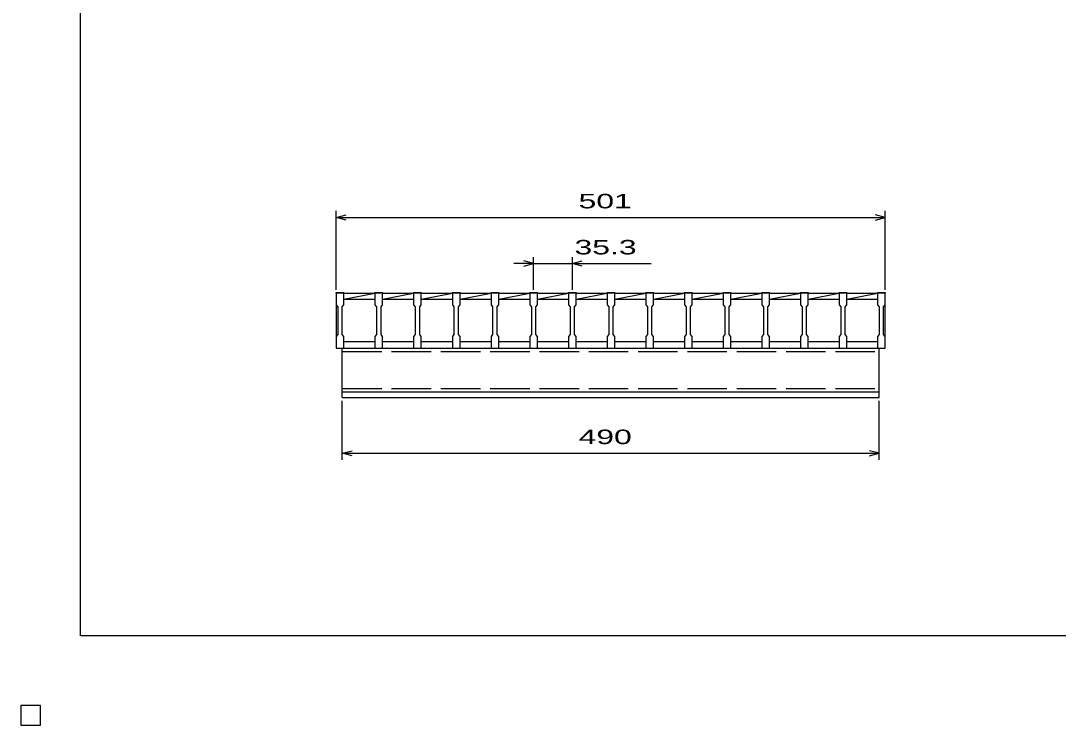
# Model space of a CAD drawing. Units: millimetres, scale not verified. Extents: x -1092 to 1039, y -770 to 632.
# Drawn here: x -1092 to -145, y -770 to -127 of the extents above; entities that cross this region are included whole.
import ezdxf
from ezdxf.enums import TextEntityAlignment as Align

# ---------------------------------------------------------------- set-up
doc = ezdxf.new("R2010")
doc.units = ezdxf.units.MM
doc.header["$LTSCALE"] = 6
doc.linetypes.add('DASHED', pattern=[7.5, 6, -1.5])
for name, color, linetype, lineweight in [('0_2', 150, 'Continuous', 25), ('16', 3, 'Continuous', 25), ('22', 4, 'Continuous', 25), ('24', 2, 'Continuous', 25), ('32', 4, 'Continuous', 25)]:
    doc.layers.add(name, color=color, linetype=linetype, lineweight=lineweight)
doc.styles.add('ベクトル', font='')
doc.styles.get('ベクトル').set_extended_font_data('ベクトル')

msp = doc.modelspace()

# ---------------------------------------------------------------- linework, layer by layer
at = {"layer": '0_2'}
for p, q in [((-1037.4, -687.9), (-1037.4, 632.1)), ((1038.6, -687.9), (-1037.4, -687.9)), ((-1074, -751.5), (-1092, -751.5)), ((-1092, -751.5), (-1092, -769.5)), ((-1074, -751.5), (-1092, -751.5)), ((-1092, -751.5), (-1092, -769.5)), ((-1074, -751.5), (-1092, -751.5)), ((-1092, -751.5), (-1092, -769.5)), ((-1074, -751.5), (-1092, -751.5)), ((-1092, -751.5), (-1092, -769.5)), ((-1074, -751.5), (-1092, -751.5)), ((-1092, -751.5), (-1092, -769.5)), ((-1074, -769.5), (-1074, -751.5)), ((-1074, -769.5), (-1074, -751.5)), ((-1074, -769.5), (-1074, -751.5)), ((-1074, -769.5), (-1074, -751.5)), ((-1074, -769.5), (-1074, -751.5)), ((-1092, -769.5), (-1074, -769.5)), ((-1092, -769.5), (-1074, -769.5)), ((-1092, -769.5), (-1074, -769.5)), ((-1092, -769.5), (-1074, -769.5)), ((-1092, -769.5), (-1074, -769.5))]:
    msp.add_line(p, q, dxfattribs=at)
at = {"layer": '16'}
for p, q in [((-804, -375.5), (-804, -374.8)), ((-804, -374.8), (-797, -374.8)), ((-797, -375.5), (-804, -375.5)), ((-804, -375.5), (-804, -386)), ((-804, -375.5), (-804, -419.5)), ((-797, -374.8), (-797, -375.5)), ((-797, -375.5), (-768.7, -375.5)), ((-797, -386), (-797, -375.5)), ((-797, -381), (-768.7, -375.5)), ((-768.7, -375.5), (-768.7, -374.8)), ((-768.7, -374.8), (-761.7, -374.8)), ((-761.7, -375.5), (-768.7, -375.5)), ((-768.7, -375.5), (-768.7, -386)), ((-761.7, -374.8), (-761.7, -375.5)), ((-761.7, -375.5), (-733.4, -375.5)), ((-761.7, -386), (-761.7, -375.5)), ((-761.7, -381), (-733.4, -375.5)), ((-733.4, -375.5), (-733.4, -374.8)), ((-733.4, -374.8), (-726.4, -374.8)), ((-726.4, -375.5), (-733.4, -375.5)), ((-733.4, -375.5), (-733.4, -386)), ((-726.4, -374.8), (-726.4, -375.5)), ((-726.4, -375.5), (-698.1, -375.5)), ((-726.4, -386), (-726.4, -375.5)), ((-726.4, -381), (-698.1, -375.5)), ((-698.1, -375.5), (-698.1, -374.8)), ((-698.1, -374.8), (-691.1, -374.8)), ((-691.1, -375.5), (-698.1, -375.5)), ((-698.1, -375.5), (-698.1, -386)), ((-691.1, -374.8), (-691.1, -375.5)), ((-691.1, -375.5), (-662.8, -375.5)), ((-691.1, -386), (-691.1, -375.5)), ((-691.1, -381), (-662.8, -375.5)), ((-662.8, -375.5), (-662.8, -374.8)), ((-662.8, -374.8), (-655.8, -374.8)), ((-655.8, -375.5), (-662.8, -375.5)), ((-662.8, -375.5), (-662.8, -386)), ((-655.8, -374.8), (-655.8, -375.5)), ((-655.8, -375.5), (-627.5, -375.5)), ((-655.8, -386), (-655.8, -375.5)), ((-655.8, -381), (-627.5, -375.5)), ((-627.5, -375.5), (-627.5, -374.8)), ((-627.5, -374.8), (-620.5, -374.8)), ((-620.5, -375.5), (-627.5, -375.5)), ((-627.5, -375.5), (-627.5, -386)), ((-620.5, -374.8), (-620.5, -375.5)), ((-620.5, -375.5), (-592.2, -375.5)), ((-620.5, -386), (-620.5, -375.5)), ((-620.5, -381), (-592.2, -375.5)), ((-592.2, -375.5), (-592.2, -374.8)), ((-592.2, -374.8), (-585.2, -374.8)), ((-585.2, -375.5), (-592.2, -375.5)), ((-592.2, -375.5), (-592.2, -386)), ((-585.2, -374.8), (-585.2, -375.5)), ((-585.2, -375.5), (-556.9, -375.5)), ((-585.2, -386), (-585.2, -375.5)), ((-585.2, -381), (-556.9, -375.5)), ((-556.9, -375.5), (-556.9, -374.8)), ((-556.9, -374.8), (-549.9, -374.8)), ((-549.9, -375.5), (-556.9, -375.5)), ((-556.9, -375.5), (-556.9, -386)), ((-549.9, -374.8), (-549.9, -375.5)), ((-549.9, -375.5), (-521.6, -375.5)), ((-549.9, -386), (-549.9, -375.5)), ((-549.9, -381), (-521.6, -375.5)), ((-521.6, -375.5), (-521.6, -374.8)), ((-521.6, -374.8), (-514.6, -374.8)), ((-514.6, -375.5), (-521.6, -375.5)), ((-521.6, -375.5), (-521.6, -386)), ((-514.6, -374.8), (-514.6, -375.5)), ((-514.6, -375.5), (-486.3, -375.5)), ((-514.6, -386), (-514.6, -375.5)), ((-514.6, -381), (-486.3, -375.5)), ((-486.3, -375.5), (-486.3, -374.8)), ((-486.3, -374.8), (-479.3, -374.8)), ((-479.3, -375.5), (-486.3, -375.5)), ((-486.3, -375.5), (-486.3, -386)), ((-479.3, -374.8), (-479.3, -375.5)), ((-479.3, -375.5), (-451, -375.5)), ((-479.3, -386), (-479.3, -375.5)), ((-479.3, -381), (-451, -375.5)), ((-451, -375.5), (-451, -374.8)), ((-451, -374.8), (-444, -374.8)), ((-444, -375.5), (-451, -375.5)), ((-451, -375.5), (-451, -386)), ((-444, -374.8), (-444, -375.5)), ((-444, -375.5), (-415.7, -375.5)), ((-444, -386), (-444, -375.5)), ((-444, -381), (-415.7, -375.5)), ((-415.7, -375.5), (-415.7, -374.8)), ((-415.7, -374.8), (-408.7, -374.8)), ((-408.7, -375.5), (-415.7, -375.5)), ((-415.7, -375.5), (-415.7, -386)), ((-408.7, -374.8), (-408.7, -375.5)), ((-408.7, -375.5), (-380.4, -375.5)), ((-408.7, -386), (-408.7, -375.5)), ((-408.7, -381), (-380.4, -375.5)), ((-380.4, -375.5), (-380.4, -374.8)), ((-380.4, -374.8), (-373.4, -374.8)), ((-373.4, -375.5), (-380.4, -375.5)), ((-380.4, -375.5), (-380.4, -386)), ((-373.4, -374.8), (-373.4, -375.5)), ((-373.4, -375.5), (-345.1, -375.5)), ((-373.4, -386), (-373.4, -375.5)), ((-373.4, -381), (-345.1, -375.5)), ((-345.1, -375.5), (-345.1, -374.8)), ((-345.1, -374.8), (-338.1, -374.8)), ((-338.1, -375.5), (-345.1, -375.5)), ((-345.1, -375.5), (-345.1, -386)), ((-338.1, -374.8), (-338.1, -375.5)), ((-338.1, -375.5), (-310, -375.5)), ((-338.1, -386), (-338.1, -375.5)), ((-338.1, -381), (-310, -375.539)), ((-310, -375.5), (-310, -374.8)), ((-310, -374.8), (-303, -374.8)), ((-303, -375.5), (-310, -375.5)), ((-310, -375.5), (-310, -386)), ((-303, -374.8), (-303, -375.5)), ((-303, -386), (-303, -375.5)), ((-303, -419.5), (-303, -375.5)), ((-804, -386), (-802.5, -388)), ((-802.5, -388), (-802.5, -413)), ((-798.5, -388), (-797, -386)), ((-798.5, -413), (-798.5, -388)), ((-797, -381), (-768.7, -381)), ((-768.7, -386), (-767.2, -388)), ((-767.2, -388), (-767.2, -413)), ((-763.2, -388), (-761.7, -386)), ((-763.2, -413), (-763.2, -388)), ((-761.7, -381), (-733.4, -381)), ((-733.4, -386), (-731.9, -388)), ((-731.9, -388), (-731.9, -413)), ((-727.9, -388), (-726.4, -386)), ((-727.9, -413), (-727.9, -388)), ((-726.4, -381), (-698.1, -381)), ((-698.1, -386), (-696.6, -388)), ((-696.6, -388), (-696.6, -413)), ((-692.6, -388), (-691.1, -386)), ((-692.6, -413), (-692.6, -388)), ((-691.1, -381), (-662.8, -381)), ((-662.8, -386), (-661.3, -388)), ((-661.3, -388), (-661.3, -413)), ((-657.3, -388), (-655.8, -386)), ((-657.3, -413), (-657.3, -388)), ((-655.8, -381), (-627.5, -381)), ((-627.5, -386), (-626, -388)), ((-626, -388), (-626, -413)), ((-622, -388), (-620.5, -386)), ((-622, -413), (-622, -388)), ((-620.5, -381), (-592.2, -381)), ((-592.2, -386), (-590.7, -388)), ((-590.7, -388), (-590.7, -413)), ((-586.7, -388), (-585.2, -386)), ((-586.7, -413), (-586.7, -388)), ((-585.2, -381), (-556.9, -381)), ((-556.9, -386), (-555.4, -388)), ((-555.4, -388), (-555.4, -413)), ((-551.4, -388), (-549.9, -386)), ((-551.4, -413), (-551.4, -388)), ((-549.9, -381), (-521.6, -381)), ((-521.6, -386), (-520.1, -388)), ((-520.1, -388), (-520.1, -413)), ((-516.1, -388), (-514.6, -386)), ((-516.1, -413), (-516.1, -388)), ((-514.6, -381), (-486.3, -381)), ((-486.3, -386), (-484.8, -388)), ((-484.8, -388), (-484.8, -413)), ((-480.8, -388), (-479.3, -386)), ((-480.8, -413), (-480.8, -388)), ((-479.3, -381), (-451, -381)), ((-451, -386), (-449.5, -388)), ((-449.5, -388), (-449.5, -413)), ((-445.5, -388), (-444, -386)), ((-445.5, -413), (-445.5, -388)), ((-444, -381), (-415.7, -381)), ((-415.7, -386), (-414.2, -388)), ((-414.2, -388), (-414.2, -413)), ((-410.2, -388), (-408.7, -386)), ((-410.2, -413), (-410.2, -388)), ((-408.7, -381), (-380.4, -381)), ((-380.4, -386), (-378.9, -388)), ((-378.9, -388), (-378.9, -413)), ((-374.9, -388), (-373.4, -386)), ((-374.9, -413), (-374.9, -388)), ((-373.4, -381), (-345.1, -381)), ((-345.1, -386), (-343.6, -388)), ((-343.6, -388), (-343.6, -413)), ((-339.6, -388), (-338.1, -386)), ((-339.6, -413), (-339.6, -388)), ((-338.1, -381), (-310, -381)), ((-310, -386), (-308.5, -388)), ((-308.5, -388), (-308.5, -413)), ((-304.5, -388), (-303, -386)), ((-304.5, -413), (-304.5, -388)), ((-802.5, -413), (-804, -415)), ((-804, -415), (-804, -425.5)), ((-797, -415), (-798.5, -413)), ((-797, -425.5), (-797, -415)), ((-767.2, -413), (-768.7, -415)), ((-768.7, -415), (-768.7, -425.5)), ((-761.7, -415), (-763.2, -413)), ((-761.7, -425.5), (-761.7, -415)), ((-731.9, -413), (-733.4, -415)), ((-733.4, -415), (-733.4, -425.5)), ((-726.4, -415), (-727.9, -413)), ((-726.4, -425.5), (-726.4, -415)), ((-696.6, -413), (-698.1, -415)), ((-698.1, -415), (-698.1, -425.5)), ((-691.1, -415), (-692.6, -413)), ((-691.1, -425.5), (-691.1, -415)), ((-661.3, -413), (-662.8, -415)), ((-662.8, -415), (-662.8, -425.5)), ((-655.8, -415), (-657.3, -413)), ((-655.8, -425.5), (-655.8, -415)), ((-626, -413), (-627.5, -415)), ((-627.5, -415), (-627.5, -425.5)), ((-620.5, -415), (-622, -413)), ((-620.5, -425.5), (-620.5, -415)), ((-590.7, -413), (-592.2, -415)), ((-592.2, -415), (-592.2, -425.5)), ((-585.2, -415), (-586.7, -413)), ((-585.2, -425.5), (-585.2, -415)), ((-555.4, -413), (-556.9, -415)), ((-556.9, -415), (-556.9, -425.5)), ((-549.9, -415), (-551.4, -413)), ((-549.9, -425.5), (-549.9, -415)), ((-520.1, -413), (-521.6, -415)), ((-521.6, -415), (-521.6, -425.5)), ((-514.6, -415), (-516.1, -413)), ((-514.6, -425.5), (-514.6, -415)), ((-484.8, -413), (-486.3, -415)), ((-486.3, -415), (-486.3, -425.5)), ((-479.3, -415), (-480.8, -413)), ((-479.3, -425.5), (-479.3, -415)), ((-449.5, -413), (-451, -415)), ((-451, -415), (-451, -425.5)), ((-444, -415), (-445.5, -413)), ((-444, -425.5), (-444, -415)), ((-414.2, -413), (-415.7, -415)), ((-415.7, -415), (-415.7, -425.5)), ((-408.7, -415), (-410.2, -413)), ((-408.7, -425.5), (-408.7, -415)), ((-378.9, -413), (-380.4, -415)), ((-380.4, -415), (-380.4, -425.5)), ((-373.4, -415), (-374.9, -413)), ((-373.4, -425.5), (-373.4, -415)), ((-343.6, -413), (-345.1, -415)), ((-345.1, -415), (-345.1, -425.5)), ((-338.1, -415), (-339.6, -413)), ((-338.1, -425.5), (-338.1, -415)), ((-308.5, -413), (-310, -415)), ((-310, -415), (-310, -425.5)), ((-303, -415), (-304.5, -413)), ((-303, -425.5), (-303, -415)), ((-804, -425.5), (-797, -425.5)), ((-798.5, -425.5), (-308.5, -425.5)), ((-798.5, -465.5), (-798.5, -425.5)), ((-797, -419.5), (-768.7, -419.5)), ((-768.7, -425.5), (-761.7, -425.5)), ((-761.7, -419.5), (-733.4, -419.5)), ((-733.4, -425.5), (-726.4, -425.5)), ((-726.4, -419.5), (-698.1, -419.5)), ((-698.1, -425.5), (-691.1, -425.5)), ((-691.1, -419.5), (-662.8, -419.5)), ((-662.8, -425.5), (-655.8, -425.5)), ((-655.8, -419.5), (-627.5, -419.5)), ((-627.5, -425.5), (-620.5, -425.5)), ((-620.5, -419.5), (-592.2, -419.5)), ((-592.2, -425.5), (-585.2, -425.5)), ((-585.2, -419.5), (-556.9, -419.5)), ((-556.9, -425.5), (-549.9, -425.5)), ((-549.9, -419.5), (-521.6, -419.5)), ((-521.6, -425.5), (-514.6, -425.5)), ((-514.6, -419.5), (-486.3, -419.5)), ((-486.3, -425.5), (-479.3, -425.5)), ((-479.3, -419.5), (-451, -419.5)), ((-451, -425.5), (-444, -425.5)), ((-444, -419.5), (-415.7, -419.5)), ((-415.7, -425.5), (-408.7, -425.5)), ((-408.7, -419.5), (-380.4, -419.5)), ((-380.4, -425.5), (-373.4, -425.5)), ((-373.4, -419.5), (-345.1, -419.5)), ((-345.1, -425.5), (-338.1, -425.5)), ((-338.1, -419.5), (-310, -419.5)), ((-310, -425.5), (-303, -425.5)), ((-308.5, -465.5), (-308.5, -425.5)), ((-798.5, -465.5), (-308.5, -465.5)), ((-798.5, -470.5), (-798.5, -465.5)), ((-798.5, -465.5), (-308.5, -465.5)), ((-798.5, -470.5), (-308.5, -470.5)), ((-308.5, -470.5), (-308.5, -465.5)), ((-1074, -751.5), (-1092, -751.5)), ((-1092, -751.5), (-1092, -769.5)), ((-1074, -751.5), (-1092, -751.5)), ((-1092, -751.5), (-1092, -769.5)), ((-1074, -751.5), (-1092, -751.5)), ((-1092, -751.5), (-1092, -769.5)), ((-1074, -751.5), (-1092, -751.5)), ((-1092, -751.5), (-1092, -769.5)), ((-1074, -751.5), (-1092, -751.5)), ((-1092, -751.5), (-1092, -769.5)), ((-1074, -769.5), (-1074, -751.5)), ((-1074, -769.5), (-1074, -751.5)), ((-1074, -769.5), (-1074, -751.5)), ((-1074, -769.5), (-1074, -751.5)), ((-1074, -769.5), (-1074, -751.5)), ((-1092, -769.5), (-1074, -769.5)), ((-1092, -769.5), (-1074, -769.5)), ((-1092, -769.5), (-1074, -769.5)), ((-1092, -769.5), (-1074, -769.5)), ((-1092, -769.5), (-1074, -769.5))]:
    msp.add_line(p, q, dxfattribs=at)
at = {"layer": '16', "linetype": 'DASHED'}
for p, q in [((-798.5, -428.7), (-308.5, -428.7)), ((-798.5, -462.3), (-308.5, -462.3))]:
    msp.add_line(p, q, dxfattribs=at)
at = {"layer": '22'}
for p, q in [((-804, -372.5), (-804, -300.5)), ((-303, -372.5), (-303, -300.5)), ((-804, -306.5), (-795, -304.1)), ((-795, -308.9), (-804, -306.5)), ((-804, -306.5), (-303, -306.5)), ((-303, -306.5), (-312, -304.1)), ((-312, -308.9), (-303, -306.5)), ((-624, -348.5), (-642, -348.5)), ((-624, -348.5), (-633, -346.1)), ((-633, -350.9), (-624, -348.5)), ((-624, -372.5), (-624, -342.5)), ((-624, -348.5), (-588.7, -348.5)), ((-588.7, -342.5), (-588.7, -372.5)), ((-588.7, -348.5), (-579.7, -346.1)), ((-579.7, -350.9), (-588.7, -348.5)), ((-588.7, -348.5), (-516.7, -348.5)), ((-798.5, -527.5), (-798.5, -473.5)), ((-308.5, -527.5), (-308.5, -473.5)), ((-798.5, -521.5), (-789.5, -519.1)), ((-308.5, -521.5), (-317.5, -519.1)), ((-789.5, -523.9), (-798.5, -521.5)), ((-798.5, -521.5), (-308.5, -521.5)), ((-317.5, -523.9), (-308.5, -521.5))]:
    msp.add_line(p, q, dxfattribs=at)
at = {"layer": '22', "color": 2}
for p, q in [((-1074, -751.5), (-1092, -751.5)), ((-1092, -751.5), (-1092, -769.5)), ((-1074, -751.5), (-1092, -751.5)), ((-1092, -751.5), (-1092, -769.5)), ((-1074, -751.5), (-1092, -751.5)), ((-1092, -751.5), (-1092, -769.5)), ((-1074, -769.5), (-1074, -751.5)), ((-1074, -769.5), (-1074, -751.5)), ((-1074, -769.5), (-1074, -751.5)), ((-1092, -769.5), (-1074, -769.5)), ((-1092, -769.5), (-1074, -769.5)), ((-1092, -769.5), (-1074, -769.5))]:
    msp.add_line(p, q, dxfattribs=at)
at = {"layer": '24', "color": 4}
for p, q in [((-1074, -751.5), (-1092, -751.5)), ((-1092, -751.5), (-1092, -769.5)), ((-1074, -751.5), (-1092, -751.5)), ((-1092, -751.5), (-1092, -769.5)), ((-1074, -751.5), (-1092, -751.5)), ((-1092, -751.5), (-1092, -769.5)), ((-1074, -769.5), (-1074, -751.5)), ((-1074, -769.5), (-1074, -751.5)), ((-1074, -769.5), (-1074, -751.5)), ((-1092, -769.5), (-1074, -769.5)), ((-1092, -769.5), (-1074, -769.5)), ((-1092, -769.5), (-1074, -769.5))]:
    msp.add_line(p, q, dxfattribs=at)
at = {"layer": '32'}
for p, q in [((-1074, -751.5), (-1092, -751.5)), ((-1092, -751.5), (-1092, -769.5)), ((-1074, -751.5), (-1092, -751.5)), ((-1092, -751.5), (-1092, -769.5)), ((-1074, -751.5), (-1092, -751.5)), ((-1092, -751.5), (-1092, -769.5)), ((-1074, -751.5), (-1092, -751.5)), ((-1092, -751.5), (-1092, -769.5)), ((-1074, -751.5), (-1092, -751.5)), ((-1092, -751.5), (-1092, -769.5)), ((-1074, -769.5), (-1074, -751.5)), ((-1074, -769.5), (-1074, -751.5)), ((-1074, -769.5), (-1074, -751.5)), ((-1074, -769.5), (-1074, -751.5)), ((-1074, -769.5), (-1074, -751.5)), ((-1092, -769.5), (-1074, -769.5)), ((-1092, -769.5), (-1074, -769.5)), ((-1092, -769.5), (-1074, -769.5)), ((-1092, -769.5), (-1074, -769.5)), ((-1092, -769.5), (-1074, -769.5))]:
    msp.add_line(p, q, dxfattribs=at)

# ---------------------------------------------------------------- texts
at = {"layer": '22', "color": 2, "style": 'ベクトル', "width": 1.65}
for s, p in [(' 501 ', (-591, -291.5)), (' 35.3 ', (-594.7, -333.5)), (' 490 ', (-591, -506.5))]:
    msp.add_text(s, height=13.2, dxfattribs=at).set_placement(p, align=Align.MIDDLE_LEFT)

doc.saveas('drawing.dxf')
